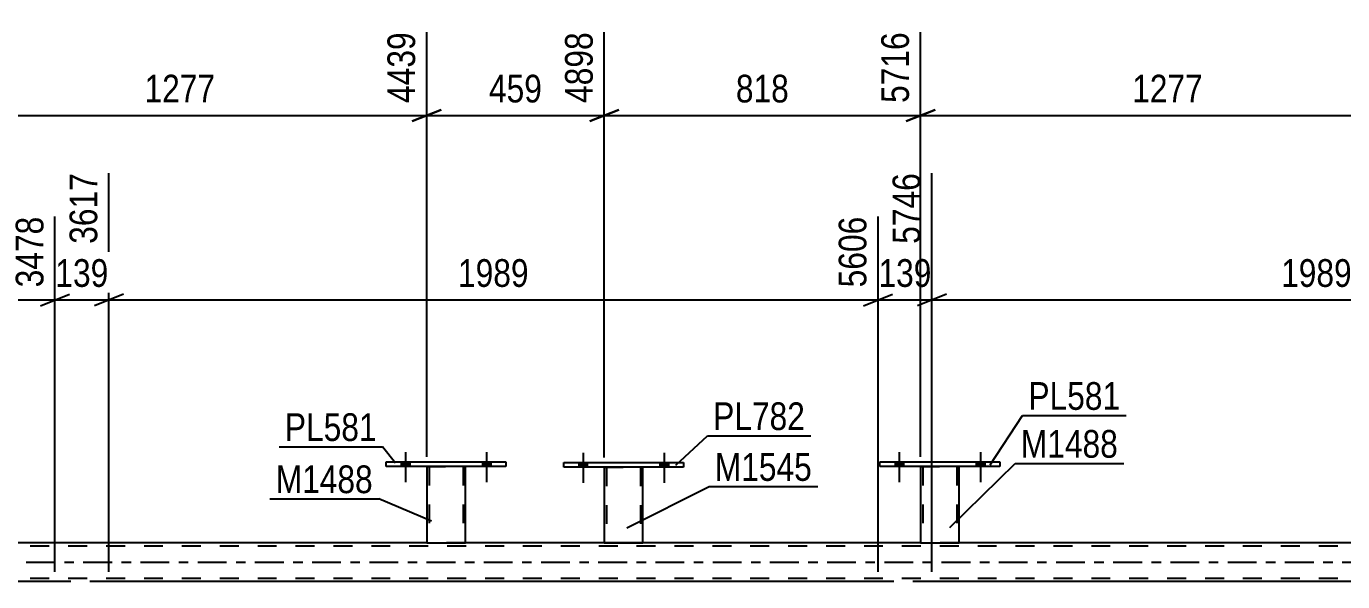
# Model space of a CAD drawing. Header units: millimetres. Extents: x 0 to 841, y 0 to 594.
# Drawn here: x 208.1 to 344.2, y 455.4 to 512.8 of the extents above; entities that cross this region are included whole.
import ezdxf

# ---------------------------------------------------------------- set-up
doc = ezdxf.new("R2010")
doc.units = ezdxf.units.MM
doc.linetypes.add('DXK_LINE_DOT2', pattern=[3.9198, 1.9599, -1.9599])
doc.linetypes.add('DXK_LINE_DOT3', pattern=[5.9187, 2.979, -0.9799, 0.9799, -0.9799])
doc.styles.add('Arial Narrow', font='ARIALN.TTF', dxfattribs={"height": 0.2})

# ---------------------------------------------------------------- blocks, each defined once
blk = doc.blocks.new('Bolt-815137708-4597 - 4136')
at = {"linetype": 'Continuous'}
for points in [[(265.22, 467.21), (266.1, 467.21), (266.1, 467.69), (265.22, 467.69)], [(273.62, 467.21), (274.5, 467.21), (274.5, 467.69), (273.62, 467.69)]]:
    blk.add_hatch(color=1, dxfattribs=at).paths.add_polyline_path(points)
at = {"color": 1, "linetype": 'Continuous'}
for p, q in [((265.66, 468.69), (265.66, 465.57)), ((274.06, 468.69), (274.06, 465.57)), ((265.22, 467.69), (265.22, 467.21)), ((266.1, 467.69), (266.1, 467.21)), ((273.62, 467.69), (273.62, 467.21)), ((274.5, 467.69), (274.5, 467.21))]:
    blk.add_line(p, q, dxfattribs=at)
blk = doc.blocks.new('Part-815137708-4206 - 4136')
at = {"color": 2, "linetype": 'Continuous'}
for p, q in [((245.29, 467.76), (257.69, 467.76)), ((245.29, 467.28), (245.29, 467.76)), ((257.69, 467.28), (245.29, 467.28)), ((257.69, 467.76), (257.69, 467.28))]:
    blk.add_line(p, q, dxfattribs=at)
blk = doc.blocks.new('Bolt-815137708-4145 - 4136')
at = {"linetype": 'Continuous'}
for points in [[(246.85, 467.28), (247.73, 467.28), (247.73, 467.76), (246.85, 467.76)], [(255.25, 467.28), (256.13, 467.28), (256.13, 467.76), (255.25, 467.76)]]:
    blk.add_hatch(color=1, dxfattribs=at).paths.add_polyline_path(points)
at = {"color": 1, "linetype": 'Continuous'}
for p, q in [((247.29, 468.76), (247.29, 465.64)), ((255.69, 468.76), (255.69, 465.64)), ((246.85, 467.76), (246.85, 467.28)), ((247.73, 467.76), (247.73, 467.28)), ((255.25, 467.76), (255.25, 467.28)), ((256.13, 467.76), (256.13, 467.28))]:
    blk.add_line(p, q, dxfattribs=at)
blk = doc.blocks.new('Bolt-815137708-4146 - 4136')
at = {"linetype": 'Continuous'}
for points in [[(246.85, 467.28), (247.73, 467.28), (247.73, 467.76), (246.85, 467.76)], [(255.25, 467.28), (256.13, 467.28), (256.13, 467.76), (255.25, 467.76)]]:
    blk.add_hatch(color=1, dxfattribs=at).paths.add_polyline_path(points)
at = {"color": 1, "linetype": 'Continuous'}
for p, q in [((247.29, 468.76), (247.29, 465.64)), ((255.69, 468.76), (255.69, 465.64)), ((246.85, 467.76), (246.85, 467.28)), ((247.73, 467.76), (247.73, 467.28)), ((255.25, 467.76), (255.25, 467.28)), ((256.13, 467.76), (256.13, 467.28))]:
    blk.add_line(p, q, dxfattribs=at)
blk = doc.blocks.new('Part-815137708-4211 - 4136')
at = {"color": 2, "linetype": 'Continuous'}
for p, q in [((249.49, 467.28), (249.49, 459.37)), ((253.49, 459.37), (253.49, 467.28)), ((249.49, 459.37), (253.49, 459.37))]:
    blk.add_line(p, q, dxfattribs=at)
at = {"color": 7, "linetype": 'DXK_LINE_DOT2'}
for p, q in [((249.49, 467.28), (253.49, 467.28)), ((249.49, 467.28), (249.49, 467.28)), ((249.49, 467.28), (249.49, 467.28)), ((249.73, 467.28), (249.73, 459.37)), ((253.25, 467.28), (253.25, 459.37)), ((253.49, 467.28), (253.49, 467.28)), ((253.49, 467.28), (253.49, 467.28)), ((253.2, 459.37), (253.23, 459.37)), ((253.2, 459.37), (253.23, 459.37)), ((253.23, 459.37), (253.25, 459.37)), ((253.23, 459.37), (253.25, 459.37))]:
    blk.add_line(p, q, dxfattribs=at)
blk = doc.blocks.new('Bolt-815137708-4147 - 4136')
at = {"linetype": 'Continuous'}
for points in [[(297.93, 467.28), (298.81, 467.28), (298.81, 467.76), (297.93, 467.76)], [(306.33, 467.28), (307.21, 467.28), (307.21, 467.76), (306.33, 467.76)]]:
    blk.add_hatch(color=1, dxfattribs=at).paths.add_polyline_path(points)
at = {"color": 1, "linetype": 'Continuous'}
for p, q in [((298.37, 468.76), (298.37, 465.64)), ((306.77, 468.76), (306.77, 465.64)), ((297.93, 467.76), (297.93, 467.28)), ((298.81, 467.76), (298.81, 467.28)), ((306.33, 467.76), (306.33, 467.28)), ((307.21, 467.76), (307.21, 467.28))]:
    blk.add_line(p, q, dxfattribs=at)
blk = doc.blocks.new('Part-815137708-4595 - 4136')
at = {"color": 2, "linetype": 'Continuous'}
for p, q in [((263.66, 467.69), (276.06, 467.69)), ((263.66, 467.21), (263.66, 467.69)), ((276.06, 467.21), (263.66, 467.21)), ((276.06, 467.69), (276.06, 467.21))]:
    blk.add_line(p, q, dxfattribs=at)
blk = doc.blocks.new('Bolt-815137708-4148 - 4136')
at = {"linetype": 'Continuous'}
for points in [[(297.93, 467.28), (298.81, 467.28), (298.81, 467.76), (297.93, 467.76)], [(306.33, 467.28), (307.21, 467.28), (307.21, 467.76), (306.33, 467.76)]]:
    blk.add_hatch(color=1, dxfattribs=at).paths.add_polyline_path(points)
at = {"color": 1, "linetype": 'Continuous'}
for p, q in [((298.37, 468.76), (298.37, 465.64)), ((306.77, 468.76), (306.77, 465.64)), ((297.93, 467.76), (297.93, 467.28)), ((298.81, 467.76), (298.81, 467.28)), ((306.33, 467.76), (306.33, 467.28)), ((307.21, 467.76), (307.21, 467.28))]:
    blk.add_line(p, q, dxfattribs=at)
blk = doc.blocks.new('Part-815137708-4216 - 4136')
at = {"color": 2, "linetype": 'Continuous'}
for p, q in [((296.37, 467.76), (308.77, 467.76)), ((296.37, 467.28), (296.37, 467.76)), ((308.77, 467.28), (296.37, 467.28)), ((308.77, 467.76), (308.77, 467.28))]:
    blk.add_line(p, q, dxfattribs=at)
blk = doc.blocks.new('Part-815137708-4221 - 4136')
at = {"color": 2, "linetype": 'Continuous'}
for p, q in [((300.57, 467.28), (300.57, 459.37)), ((304.57, 459.37), (304.57, 467.28)), ((300.57, 459.37), (304.57, 459.37))]:
    blk.add_line(p, q, dxfattribs=at)
at = {"color": 7, "linetype": 'DXK_LINE_DOT2'}
for p, q in [((300.57, 467.28), (304.57, 467.28)), ((300.57, 467.28), (300.57, 467.28)), ((300.57, 467.28), (300.57, 467.28)), ((300.81, 467.28), (300.81, 459.37)), ((304.33, 467.28), (304.33, 459.37)), ((304.57, 467.28), (304.57, 467.28)), ((304.57, 467.28), (304.57, 467.28)), ((304.28, 459.37), (304.32, 459.37)), ((304.28, 459.37), (304.32, 459.37)), ((304.32, 459.37), (304.33, 459.37)), ((304.32, 459.37), (304.33, 459.37))]:
    blk.add_line(p, q, dxfattribs=at)
blk = doc.blocks.new('Part-815137708-4482 - 4136')
at = {"color": 7, "linetype": 'DXK_LINE_DOT2'}
for p, q in [((735.7, 459.05), (71.92, 459.05)), ((253.49, 459.37), (249.49, 459.37)), ((304.57, 459.37), (300.57, 459.37)), ((735.7, 455.69), (71.92, 455.69)), ((216.61, 455.37), (211.04, 455.37)), ((301.74, 455.37), (296.17, 455.37))]:
    blk.add_line(p, q, dxfattribs=at)
at = {"color": 2, "linetype": 'Continuous'}
for p, q in [((249.49, 459.37), (202.41, 459.37)), ((300.57, 459.37), (253.49, 459.37)), ((351.65, 459.37), (304.57, 459.37)), ((211.04, 455.37), (131.48, 455.37)), ((296.17, 455.37), (216.61, 455.37)), ((381.3, 455.37), (301.74, 455.37))]:
    blk.add_line(p, q, dxfattribs=at)
at = {"color": 7, "linetype": 'DXK_LINE_DOT3'}
blk.add_line((71.92, 457.37), (735.7, 457.37), dxfattribs=at)
blk = doc.blocks.new('Part-815137708-4590 - 4136')
at = {"color": 2, "linetype": 'Continuous'}
for p, q in [((267.86, 467.21), (267.86, 459.37)), ((271.86, 459.37), (271.86, 467.21)), ((267.86, 459.37), (271.86, 459.37))]:
    blk.add_line(p, q, dxfattribs=at)
at = {"color": 7, "linetype": 'DXK_LINE_DOT2'}
for p, q in [((267.86, 467.21), (271.86, 467.21)), ((267.86, 467.21), (267.86, 467.21)), ((267.86, 467.21), (267.86, 467.21)), ((268.1, 467.21), (268.1, 459.37)), ((271.62, 467.21), (271.62, 459.37)), ((271.86, 467.21), (271.86, 467.21)), ((271.86, 467.21), (271.86, 467.21)), ((271.56, 459.37), (271.6, 459.37)), ((271.56, 459.37), (271.6, 459.37)), ((271.6, 459.37), (271.62, 459.37)), ((271.6, 459.37), (271.62, 459.37))]:
    blk.add_line(p, q, dxfattribs=at)
blk = doc.blocks.new('Bolt-815137708-4596 - 4136')
at = {"linetype": 'Continuous'}
for points in [[(265.22, 467.21), (266.1, 467.21), (266.1, 467.69), (265.22, 467.69)], [(273.62, 467.21), (274.5, 467.21), (274.5, 467.69), (273.62, 467.69)]]:
    blk.add_hatch(color=1, dxfattribs=at).paths.add_polyline_path(points)
at = {"color": 1, "linetype": 'Continuous'}
for p, q in [((265.66, 468.69), (265.66, 465.57)), ((274.06, 468.69), (274.06, 465.57)), ((265.22, 467.69), (265.22, 467.21)), ((266.1, 467.69), (266.1, 467.21)), ((273.62, 467.69), (273.62, 467.21)), ((274.5, 467.69), (274.5, 467.21))]:
    blk.add_line(p, q, dxfattribs=at)
blk = doc.blocks.new('StraightDimension-815137708-5517 - 4136')
at = {"color": 7, "linetype": 'Continuous'}
for p, q in [((301.74, 456.37), (301.74, 497.6)), ((296.17, 456.37), (296.17, 493.1)), ((294.67, 483.89), (297.67, 485.09)), ((303.24, 485.09), (300.24, 483.89)), ((296.17, 484.49), (301.74, 484.49))]:
    blk.add_line(p, q, dxfattribs=at)
at = {"color": 0}
blk.add_wipeout([(302.3, 485.24), (302.3, 489.44), (295.62, 489.44), (295.62, 485.24)], dxfattribs=at)
at = {"color": 3, "style": 'Arial Narrow'}
blk.add_text('139', height=2.863, dxfattribs=at).set_placement((296.22, 485.84))
at = {"color": 0, "linetype": 'Continuous'}
blk.add_wipeout([(301.14, 498.2), (296.94, 498.2), (296.94, 489.69), (301.14, 489.69)], dxfattribs=at)
at = {"color": 3, "linetype": 'Continuous', "style": 'Arial Narrow'}
blk.add_text('5746', height=2.863, rotation=90.0002, dxfattribs=at).set_placement((300.54, 490.29))
blk = doc.blocks.new('StraightDimension-815137708-5498 - 4136')
at = {"color": 7, "linetype": 'Continuous'}
for p, q in [((216.61, 456.37), (216.61, 497.6)), ((296.17, 456.37), (296.17, 493.1)), ((218.11, 485.09), (215.11, 483.89)), ((294.67, 483.89), (297.67, 485.09)), ((216.61, 484.49), (296.17, 484.49))]:
    blk.add_line(p, q, dxfattribs=at)
at = {"color": 0}
blk.add_wipeout([(260.65, 485.24), (260.65, 489.44), (252.13, 489.44), (252.13, 485.24)], dxfattribs=at)
at = {"color": 3, "style": 'Arial Narrow'}
blk.add_text('1989', height=2.863, dxfattribs=at).set_placement((252.73, 485.84))
at = {"color": 0, "linetype": 'Continuous'}
blk.add_wipeout([(295.57, 493.7), (291.37, 493.7), (291.37, 485.19), (295.57, 485.19)], dxfattribs=at)
at = {"color": 3, "linetype": 'Continuous', "style": 'Arial Narrow'}
blk.add_text('5606', height=2.863, rotation=90.0002, dxfattribs=at).set_placement((294.97, 485.79))
blk = doc.blocks.new('StraightDimension-815137708-16450 - 4136')
at = {"color": 7, "linetype": 'Continuous'}
for p, q in [((300.57, 468.28), (300.57, 512.17)), ((351.65, 468.28), (351.65, 512.17)), ((302.07, 504.15), (299.07, 502.95)), ((350.15, 502.95), (353.15, 504.15)), ((300.57, 503.55), (351.65, 503.55))]:
    blk.add_line(p, q, dxfattribs=at)
at = {"color": 0}
blk.add_wipeout([(330.37, 504.3), (330.37, 508.5), (321.86, 508.5), (321.86, 504.3)], dxfattribs=at)
at = {"color": 3, "style": 'Arial Narrow'}
blk.add_text('1277', height=2.863, dxfattribs=at).set_placement((322.46, 504.9))
at = {"color": 0, "linetype": 'Continuous'}
blk.add_wipeout([(351.05, 512.77), (346.85, 512.77), (346.85, 504.25), (351.05, 504.25)], dxfattribs=at)
at = {"color": 3, "linetype": 'Continuous', "style": 'Arial Narrow'}
blk.add_text('6993', height=2.863, rotation=90.0002, dxfattribs=at).set_placement((350.45, 504.85))
blk = doc.blocks.new('StraightDimension-815137708-5479 - 4136')
at = {"color": 7, "linetype": 'Continuous'}
for p, q in [((216.61, 456.37), (216.61, 497.6)), ((211.04, 456.37), (211.04, 493.1)), ((209.54, 483.89), (212.54, 485.09)), ((218.11, 485.09), (215.11, 483.89)), ((211.04, 484.49), (216.61, 484.49))]:
    blk.add_line(p, q, dxfattribs=at)
at = {"color": 0}
blk.add_wipeout([(217.17, 485.24), (217.17, 489.44), (210.48, 489.44), (210.48, 485.24)], dxfattribs=at)
at = {"color": 3, "style": 'Arial Narrow'}
blk.add_text('139', height=2.863, dxfattribs=at).set_placement((211.08, 485.84))
at = {"color": 0, "linetype": 'Continuous'}
blk.add_wipeout([(216.01, 498.2), (211.81, 498.2), (211.81, 489.69), (216.01, 489.69)], dxfattribs=at)
at = {"color": 3, "linetype": 'Continuous', "style": 'Arial Narrow'}
blk.add_text('3617', height=2.863, rotation=90.0002, dxfattribs=at).set_placement((215.41, 490.29))
blk = doc.blocks.new('StraightDimension-815137708-5460 - 4136')
at = {"color": 7, "linetype": 'Continuous'}
for p, q in [((131.48, 456.37), (131.48, 497.6)), ((211.04, 456.37), (211.04, 493.1)), ((132.98, 485.09), (129.98, 483.89)), ((209.54, 483.89), (212.54, 485.09)), ((131.48, 484.49), (211.04, 484.49))]:
    blk.add_line(p, q, dxfattribs=at)
at = {"color": 0}
blk.add_wipeout([(175.51, 485.24), (175.51, 489.44), (167, 489.44), (167, 485.24)], dxfattribs=at)
at = {"color": 3, "style": 'Arial Narrow'}
blk.add_text('1989', height=2.863, dxfattribs=at).set_placement((167.6, 485.84))
at = {"color": 0, "linetype": 'Continuous'}
blk.add_wipeout([(210.44, 493.7), (206.24, 493.7), (206.24, 485.19), (210.44, 485.19)], dxfattribs=at)
at = {"color": 3, "linetype": 'Continuous', "style": 'Arial Narrow'}
blk.add_text('3478', height=2.863, rotation=90.0002, dxfattribs=at).set_placement((209.84, 485.79))
blk = doc.blocks.new('StraightDimension-815137708-5536 - 4136')
at = {"color": 7, "linetype": 'Continuous'}
for p, q in [((301.74, 456.37), (301.74, 497.6)), ((381.3, 456.37), (381.3, 493.1)), ((303.24, 485.09), (300.24, 483.89)), ((379.8, 483.89), (382.8, 485.09)), ((301.74, 484.49), (381.3, 484.49))]:
    blk.add_line(p, q, dxfattribs=at)
at = {"color": 0}
blk.add_wipeout([(345.78, 485.24), (345.78, 489.44), (337.27, 489.44), (337.27, 485.24)], dxfattribs=at)
at = {"color": 3, "style": 'Arial Narrow'}
blk.add_text('1989', height=2.863, dxfattribs=at).set_placement((337.87, 485.84))
at = {"color": 0, "linetype": 'Continuous'}
blk.add_wipeout([(380.7, 493.7), (376.5, 493.7), (376.5, 485.19), (380.7, 485.19)], dxfattribs=at)
at = {"color": 3, "linetype": 'Continuous', "style": 'Arial Narrow'}
blk.add_text('7735', height=2.863, rotation=90.0002, dxfattribs=at).set_placement((380.1, 485.79))
blk = doc.blocks.new('StraightDimension-815137708-16451 - 4136')
at = {"color": 7, "linetype": 'Continuous'}
for p, q in [((267.86, 468.21), (267.86, 512.17)), ((300.57, 468.28), (300.57, 512.17)), ((269.36, 504.15), (266.36, 502.95)), ((299.07, 502.95), (302.07, 504.15)), ((267.86, 503.55), (300.57, 503.55))]:
    blk.add_line(p, q, dxfattribs=at)
at = {"color": 0}
blk.add_wipeout([(287.56, 504.3), (287.56, 508.5), (280.87, 508.5), (280.87, 504.3)], dxfattribs=at)
at = {"color": 3, "style": 'Arial Narrow'}
blk.add_text('818', height=2.863, dxfattribs=at).set_placement((281.47, 504.9))
at = {"color": 0, "linetype": 'Continuous'}
blk.add_wipeout([(299.97, 512.77), (295.77, 512.77), (295.77, 504.25), (299.97, 504.25)], dxfattribs=at)
at = {"color": 3, "linetype": 'Continuous', "style": 'Arial Narrow'}
blk.add_text('5716', height=2.863, rotation=90.0002, dxfattribs=at).set_placement((299.37, 504.85))
blk = doc.blocks.new('StraightDimension-815137708-16452 - 4136')
at = {"color": 7, "linetype": 'Continuous'}
for p, q in [((249.49, 468.28), (249.49, 512.17)), ((267.86, 468.21), (267.86, 512.17)), ((250.99, 504.15), (247.99, 502.95)), ((266.36, 502.95), (269.36, 504.15)), ((249.49, 503.55), (267.86, 503.55))]:
    blk.add_line(p, q, dxfattribs=at)
at = {"color": 0}
blk.add_wipeout([(262.02, 504.3), (262.02, 508.5), (255.33, 508.5), (255.33, 504.3)], dxfattribs=at)
at = {"color": 3, "style": 'Arial Narrow'}
blk.add_text('459', height=2.863, dxfattribs=at).set_placement((255.93, 504.9))
at = {"color": 0, "linetype": 'Continuous'}
blk.add_wipeout([(267.26, 512.77), (263.06, 512.77), (263.06, 504.25), (267.26, 504.25)], dxfattribs=at)
at = {"color": 3, "linetype": 'Continuous', "style": 'Arial Narrow'}
blk.add_text('4898', height=2.863, rotation=90.0002, dxfattribs=at).set_placement((266.66, 504.85))
blk = doc.blocks.new('StraightDimension-815137708-16453 - 4136')
at = {"color": 7, "linetype": 'Continuous'}
for p, q in [((198.41, 468.28), (198.41, 512.17)), ((249.49, 468.28), (249.49, 512.17)), ((199.91, 504.15), (196.91, 502.95)), ((247.99, 502.95), (250.99, 504.15)), ((198.41, 503.55), (249.49, 503.55))]:
    blk.add_line(p, q, dxfattribs=at)
at = {"color": 0}
blk.add_wipeout([(228.21, 504.3), (228.21, 508.5), (219.7, 508.5), (219.7, 504.3)], dxfattribs=at)
at = {"color": 3, "style": 'Arial Narrow'}
blk.add_text('1277', height=2.863, dxfattribs=at).set_placement((220.3, 504.9))
at = {"color": 0, "linetype": 'Continuous'}
blk.add_wipeout([(248.89, 512.77), (244.69, 512.77), (244.69, 504.25), (248.89, 504.25)], dxfattribs=at)
at = {"color": 3, "linetype": 'Continuous', "style": 'Arial Narrow'}
blk.add_text('4439', height=2.863, rotation=90.0002, dxfattribs=at).set_placement((248.29, 504.85))
blk = doc.blocks.new('Mark-815137708-4207 - 4136')
at = {"color": 0}
blk.add_wipeout([(243.92, 464.52), (243.92, 467.52), (233.87, 467.52), (233.87, 464.52)], dxfattribs=at)
blk.add_wipeout([(243.92, 464.52), (243.92, 467.52), (233.87, 467.52), (233.87, 464.52)], dxfattribs=at)
at = {"color": 30, "linetype": 'Continuous'}
for p in [(233.27, 463.92), (249.97, 461.63)]:
    blk.add_line(p, (244.52, 463.92), dxfattribs=at)
at = {"color": 3, "style": 'Arial Narrow'}
blk.add_text('M1488', height=2.863, dxfattribs=at).set_placement((233.87, 464.52))
blk = doc.blocks.new('Mark-815137708-4202 - 4136')
at = {"color": 0}
blk.add_wipeout([(244.32, 469.91), (244.32, 472.91), (234.82, 472.91), (234.82, 469.91)], dxfattribs=at)
blk.add_wipeout([(244.32, 469.91), (244.32, 472.91), (234.82, 472.91), (234.82, 469.91)], dxfattribs=at)
at = {"color": 30, "linetype": 'Continuous'}
for p in [(234.22, 469.31), (246.25, 467.63)]:
    blk.add_line(p, (244.92, 469.31), dxfattribs=at)
at = {"color": 3, "style": 'Arial Narrow'}
blk.add_text('PL581', height=2.863, dxfattribs=at).set_placement((234.82, 469.91))
blk = doc.blocks.new('Mark-815137708-4212 - 4136')
at = {"color": 0}
blk.add_wipeout([(321.23, 473.13), (321.23, 476.13), (311.73, 476.13), (311.73, 473.13)], dxfattribs=at)
blk.add_wipeout([(321.23, 473.13), (321.23, 476.13), (311.73, 476.13), (311.73, 473.13)], dxfattribs=at)
at = {"color": 30, "linetype": 'Continuous'}
for p, q in [((307.77, 467.46), (311.13, 472.53)), ((311.13, 472.53), (321.83, 472.53))]:
    blk.add_line(p, q, dxfattribs=at)
at = {"color": 3, "style": 'Arial Narrow'}
blk.add_text('PL581', height=2.863, dxfattribs=at).set_placement((311.73, 473.13))
blk = doc.blocks.new('Mark-815137708-4217 - 4136')
at = {"color": 0}
blk.add_wipeout([(321, 468.18), (321, 471.18), (310.95, 471.18), (310.95, 468.18)], dxfattribs=at)
blk.add_wipeout([(321, 468.18), (321, 471.18), (310.95, 471.18), (310.95, 468.18)], dxfattribs=at)
at = {"color": 30, "linetype": 'Continuous'}
for p, q in [((303.61, 460.98), (310.35, 467.58)), ((310.35, 467.58), (321.6, 467.58))]:
    blk.add_line(p, q, dxfattribs=at)
at = {"color": 3, "style": 'Arial Narrow'}
blk.add_text('M1488', height=2.863, dxfattribs=at).set_placement((310.95, 468.18))
blk = doc.blocks.new('Mark-815137708-4591 - 4136')
at = {"color": 0}
blk.add_wipeout([(288.62, 471.04), (288.62, 474.04), (279.12, 474.04), (279.12, 471.04)], dxfattribs=at)
blk.add_wipeout([(288.62, 471.04), (288.62, 474.04), (279.12, 474.04), (279.12, 471.04)], dxfattribs=at)
at = {"color": 30, "linetype": 'Continuous'}
for p, q in [((275.27, 467.41), (278.52, 470.44)), ((278.52, 470.44), (289.22, 470.44))]:
    blk.add_line(p, q, dxfattribs=at)
at = {"color": 3, "style": 'Arial Narrow'}
blk.add_text('PL782', height=2.863, dxfattribs=at).set_placement((279.12, 471.04))
blk = doc.blocks.new('Mark-815137708-4586 - 4136')
at = {"color": 0}
blk.add_wipeout([(289.34, 465.79), (289.34, 468.79), (279.29, 468.79), (279.29, 465.79)], dxfattribs=at)
blk.add_wipeout([(289.34, 465.79), (289.34, 468.79), (279.29, 468.79), (279.29, 465.79)], dxfattribs=at)
at = {"color": 30, "linetype": 'Continuous'}
for p, q in [((270.2, 460.94), (278.69, 465.19)), ((278.69, 465.19), (289.94, 465.19))]:
    blk.add_line(p, q, dxfattribs=at)
at = {"color": 3, "style": 'Arial Narrow'}
blk.add_text('M1545', height=2.863, dxfattribs=at).set_placement((279.29, 465.79))

msp = doc.modelspace()

# ---------------------------------------------------------------- block references
for name in ['Bolt-815137708-4145 - 4136', 'Bolt-815137708-4146 - 4136', 'Bolt-815137708-4597 - 4136', 'Bolt-815137708-4596 - 4136', 'Bolt-815137708-4147 - 4136', 'Bolt-815137708-4148 - 4136', 'Part-815137708-4206 - 4136', 'Part-815137708-4211 - 4136', 'Part-815137708-4595 - 4136', 'Part-815137708-4590 - 4136', 'Part-815137708-4216 - 4136', 'Part-815137708-4221 - 4136', 'Part-815137708-4482 - 4136']:
    msp.add_blockref(name, (0, 0))

# ---------------------------------------------------------------- next in the draw order: block references
msp.add_blockref('StraightDimension-815137708-5517 - 4136', (0, 0))

# ---------------------------------------------------------------- next in the draw order: block references
for name in ['StraightDimension-815137708-16450 - 4136', 'StraightDimension-815137708-5498 - 4136']:
    msp.add_blockref(name, (0, 0))

# ---------------------------------------------------------------- next in the draw order: block references
for name in ['StraightDimension-815137708-5479 - 4136', 'StraightDimension-815137708-5536 - 4136', 'Mark-815137708-4207 - 4136']:
    msp.add_blockref(name, (0, 0))

# ---------------------------------------------------------------- next in the draw order: block references
for name in ['StraightDimension-815137708-16451 - 4136', 'StraightDimension-815137708-5460 - 4136', 'Mark-815137708-4212 - 4136']:
    msp.add_blockref(name, (0, 0))

# ---------------------------------------------------------------- next in the draw order: block references
for name in ['StraightDimension-815137708-16452 - 4136', 'Mark-815137708-4591 - 4136', 'Mark-815137708-4217 - 4136']:
    msp.add_blockref(name, (0, 0))

# ---------------------------------------------------------------- next in the draw order: block references
for name in ['StraightDimension-815137708-16453 - 4136', 'Mark-815137708-4586 - 4136']:
    msp.add_blockref(name, (0, 0))

# ---------------------------------------------------------------- next in the draw order: block references
msp.add_blockref('Mark-815137708-4202 - 4136', (0, 0))

doc.saveas('drawing.dxf')
